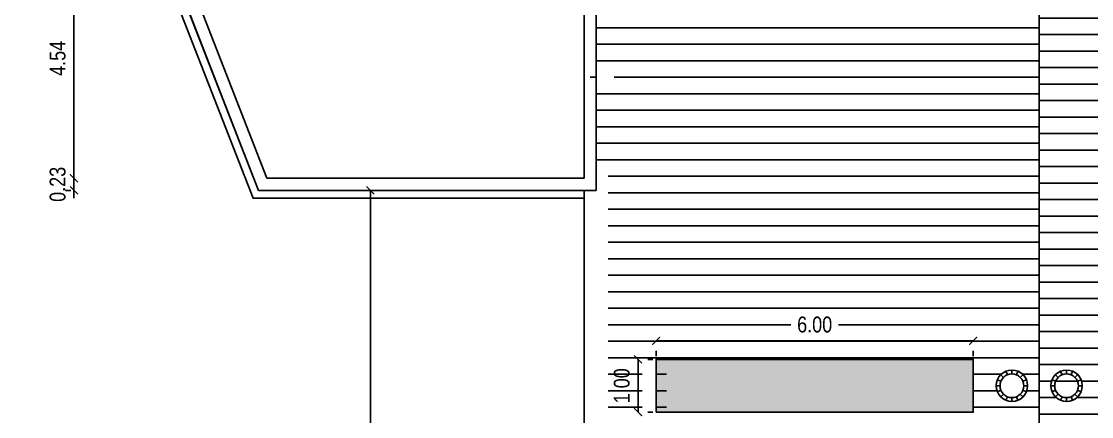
# Model space of a CAD drawing. Header units: metres. Extents: x 1422408 to 2267285, y 4015 to 80428.
# Drawn here: x 2267161.7 to 2267181.95, y 4047.95 to 4055.43 of the extents above; entities that cross this region are included whole.
import ezdxf

# ---------------------------------------------------------------- set-up
doc = ezdxf.new("R2010")
doc.units = ezdxf.units.M
doc.header["$LTSCALE"] = 3.5
doc.header["$MEASUREMENT"] = 0
doc.linetypes.add('DASHDOTX2', pattern=[2, 1, -0.5, 0, -0.5])
doc.linetypes.add('DOT2', pattern=[0.125, 0, -0.125])
doc.layers.get('0').update_dxf_attribs({"linetype": 'CONTINUOUS'})
doc.layers.get('DEFPOINTS').update_dxf_attribs({"linetype": 'CONTINUOUS'})
for name, color, linetype in [('BLK_1_FLR_2_ROOF_AREA', 54, 'CONTINUOUS'), ('CLINE', 250, 'DASHDOTX2'), ('GD', 12, 'CONTINUOUS'), ('HATCH', 15, 'CONTINUOUS'), ('ID', 3, 'CONTINUOUS'), ('RCCFOUNDATION', 250, 'CONTINUOUS'), ('TURBOVENT', 16, 'CONTINUOUS'), ('WALL', 125, 'CONTINUOUS')]:
    doc.layers.add(name, color=color, linetype=linetype)
doc.styles.add('ID', font='GOTHIC.TTF', dxfattribs={"width": 0.85})
doc.dimstyles.new('1-100-ID', dxfattribs={"dimtxt": 0.3, "dimasz": 0.15, "dimexe": 0.1, "dimexo": 0.06, "dimgap": 0.15, "dimtad": 1, "dimzin": 3, "dimdsep": 46, "dimtxsty": 'ID', "dimblk": 'ARCHTICK', "dimcen": 0, "dimclrd": 252, "dimclre": 252, "dimclrt": 3, "dimadec": 0, "dimazin": 0, "dimtfac": 1, "dimtix": 1, "dimtmove": 2, "dimatfit": 3, "dimldrblk": 'OPEN90', "dimfxl": 0, "dimtolj": 1, "dimtzin": 0, "dimarcsym": 0})

# ---------------------------------------------------------------- blocks, each defined once
blk = doc.blocks.new('_ArchTick')
at = {"color": 0, "linetype": 'ByBlock', "const_width": 0.15}
blk.add_lwpolyline([(-0.5, -0.5), (0.5, 0.5)], dxfattribs=at)
blk = doc.blocks.new('*D284')
at = {"layer": 'DEFPOINTS', "color": 0, "ltscale": 400, "transparency": 16777216}
for p in [(2267168.299, 4052.231), (2267172.573, 4052.231), (2267178.487, 4036.756)]:
    blk.add_point(p, dxfattribs=at)
at = {"layer": 'ID', "color": 252, "linetype": 'DOT2', "lineweight": -2, "ltscale": 400, "transparency": 16777216}
for p, q in [((2267172.513, 4052.231), (2267168.199, 4052.231)), ((2267178.427, 4036.756), (2267168.199, 4036.756))]:
    blk.add_line(p, q, dxfattribs=at)
at = {"layer": 'ID', "color": 252, "lineweight": -2, "ltscale": 400, "transparency": 16777216}
blk.add_line((2267168.299, 4036.756), (2267168.299, 4052.231), dxfattribs=at)
at = {"layer": 'ID', "color": 252, "lineweight": -2, "ltscale": 400, "transparency": 16777216, "xscale": 0.15, "yscale": 0.15, "zscale": 0.15}
for p, rotation in [((2267168.299, 4052.231), 90), ((2267168.299, 4036.756), 270)]:
    blk.add_blockref('_ArchTick', p, dxfattribs=dict(at, rotation=rotation))
at = {"layer": 'ID', "color": 3, "ltscale": 400, "transparency": 16777216, "insert": (2267167.991, 4044.494), "char_height": 0.3, "attachment_point": 5, "rotation": 90, "style": 'ID'}
blk.add_mtext('\\A1;15.48', dxfattribs=at)
blk = doc.blocks.new('_Open90')
at = {"color": 0, "linetype": 'ByBlock', "lineweight": -2}
for p, q in [((0, 0), (-1, 0)), ((-0.5, 0.5), (0, 0)), ((0, 0), (-0.5, -0.5))]:
    blk.add_line(p, q, dxfattribs=at)
blk = doc.blocks.new('*D285')
at = {"layer": 'DEFPOINTS', "color": 0, "ltscale": 400, "transparency": 16777216}
for p in [(2267162.69, 4052.461), (2267172.343, 4052.461), (2267172.343, 4052.231)]:
    blk.add_point(p, dxfattribs=at)
at = {"layer": 'ID', "color": 252, "lineweight": -2, "ltscale": 400, "transparency": 16777216}
for p, q in [((2267162.69, 4052.461), (2267162.69, 4052.611)), ((2267162.69, 4052.231), (2267162.69, 4052.461)), ((2267162.69, 4052.231), (2267162.69, 4052.081))]:
    blk.add_line(p, q, dxfattribs=at)
at = {"layer": 'ID', "color": 252, "linetype": 'DOT2', "lineweight": -2, "ltscale": 400, "transparency": 16777216}
for p, q in [((2267172.283, 4052.461), (2267162.59, 4052.461)), ((2267172.283, 4052.231), (2267162.59, 4052.231))]:
    blk.add_line(p, q, dxfattribs=at)
at = {"layer": 'ID', "color": 252, "lineweight": -2, "ltscale": 400, "transparency": 16777216, "xscale": 0.15, "yscale": 0.15, "zscale": 0.15}
for p, rotation in [((2267162.69, 4052.461), 270), ((2267162.69, 4052.231), 90)]:
    blk.add_blockref('_ArchTick', p, dxfattribs=dict(at, rotation=rotation))
at = {"layer": 'ID', "color": 3, "ltscale": 400, "transparency": 16777216, "insert": (2267162.382, 4052.346), "char_height": 0.3, "attachment_point": 5, "rotation": 90, "style": 'ID'}
blk.add_mtext('\\A1;0.23', dxfattribs=at)
blk = doc.blocks.new('*D286')
at = {"layer": 'DEFPOINTS', "color": 0, "ltscale": 400, "transparency": 16777216}
for p in [(2267162.69, 4057.003), (2267164.573, 4057.003), (2267172.343, 4052.461)]:
    blk.add_point(p, dxfattribs=at)
at = {"layer": 'ID', "color": 252, "linetype": 'DOT2', "lineweight": -2, "ltscale": 400, "transparency": 16777216}
for p, q in [((2267164.513, 4057.003), (2267162.59, 4057.003)), ((2267172.283, 4052.461), (2267162.59, 4052.461))]:
    blk.add_line(p, q, dxfattribs=at)
at = {"layer": 'ID', "color": 252, "lineweight": -2, "ltscale": 400, "transparency": 16777216}
blk.add_line((2267162.69, 4052.461), (2267162.69, 4057.003), dxfattribs=at)
at = {"layer": 'ID', "color": 252, "lineweight": -2, "ltscale": 400, "transparency": 16777216, "xscale": 0.15, "yscale": 0.15, "zscale": 0.15}
for p, rotation in [((2267162.69, 4057.003), 90), ((2267162.69, 4052.461), 270)]:
    blk.add_blockref('_ArchTick', p, dxfattribs=dict(at, rotation=rotation))
at = {"layer": 'ID', "color": 3, "ltscale": 400, "transparency": 16777216, "insert": (2267162.382, 4054.732), "char_height": 0.3, "attachment_point": 5, "rotation": 90, "style": 'ID'}
blk.add_mtext('\\A1;4.54', dxfattribs=at)
blk = doc.blocks.new('TB1')
at = {"layer": 'CLINE', "color": 233}
for p, q in [((-159, 159), (-210, 210)), ((0, 225), (0, 298)), ((159, 159), (210, 210)), ((-225, 0), (-298, 0)), ((225, 0), (298, 0)), ((-159, -159), (-210, -210)), ((159, -159), (210, -210)), ((0, -225), (0, -298))]:
    blk.add_line(p, q, dxfattribs=at)
at = {"layer": 'CLINE', "color": 250}
for p, q in [((-86, 208), (-114, 275)), ((86, 208), (114, 275)), ((-208, 86), (-275, 114)), ((208, 86), (275, 114)), ((-208, -86), (-275, -114)), ((208, -86), (275, -114)), ((-86, -208), (-114, -275)), ((86, -208), (114, -275))]:
    blk.add_line(p, q, dxfattribs=at)
at = {"layer": 'CLINE', "color": 233, "linetype": 'ByBlock', "ltscale": 0.25}
blk.add_circle((0, 0), 298, dxfattribs=at)
at = {"layer": 'WALL', "color": 252}
blk.add_circle((0, 0), 225, dxfattribs=at)
blk = doc.blocks.new('*D271')
at = {"layer": 'DEFPOINTS', "color": 0, "transparency": 16777216}
for p in [(2267173.708, 4049.031), (2267173.365, 4048.031), (2267173.708, 4048.031)]:
    blk.add_point(p, dxfattribs=at)
at = {"layer": 'GD', "color": 252, "linetype": 'DOT2', "lineweight": -2, "transparency": 16777216}
for p, q in [((2267173.648, 4049.031), (2267173.265, 4049.031)), ((2267173.648, 4048.031), (2267173.265, 4048.031))]:
    blk.add_line(p, q, dxfattribs=at)
at = {"layer": 'GD', "color": 252, "lineweight": -2, "transparency": 16777216}
blk.add_line((2267173.365, 4049.031), (2267173.365, 4048.031), dxfattribs=at)
at = {"layer": 'GD', "color": 252, "lineweight": -2, "transparency": 16777216, "xscale": 0.15, "yscale": 0.15, "zscale": 0.15}
for p, rotation in [((2267173.365, 4049.031), 90), ((2267173.365, 4048.031), 270)]:
    blk.add_blockref('_ArchTick', p, dxfattribs=dict(at, rotation=rotation))
at = {"layer": 'GD', "color": 3, "transparency": 16777216, "insert": (2267173.058, 4048.531), "char_height": 0.3, "attachment_point": 5, "rotation": 90, "style": 'ID'}
blk.add_mtext('\\A1;1.00', dxfattribs=at)
blk = doc.blocks.new('*D272')
at = {"layer": 'DEFPOINTS', "color": 0, "ltscale": 400, "transparency": 16777216}
for p in [(2267179.708, 4049.382), (2267173.708, 4049.031), (2267179.708, 4049.031)]:
    blk.add_point(p, dxfattribs=at)
at = {"layer": 'ID', "color": 252, "linetype": 'DOT2', "lineweight": -2, "ltscale": 400, "transparency": 16777216}
for p, q in [((2267173.708, 4049.091), (2267173.708, 4049.482)), ((2267179.708, 4049.091), (2267179.708, 4049.482))]:
    blk.add_line(p, q, dxfattribs=at)
at = {"layer": 'ID', "color": 252, "lineweight": -2, "ltscale": 400, "transparency": 16777216}
blk.add_line((2267173.708, 4049.382), (2267179.708, 4049.382), dxfattribs=at)
at = {"layer": 'ID', "color": 252, "lineweight": -2, "ltscale": 400, "transparency": 16777216, "xscale": 0.15, "yscale": 0.15, "zscale": 0.15, "rotation": 180}
blk.add_blockref('_ArchTick', (2267173.708, 4049.382), dxfattribs=at)
at = {"layer": 'ID', "color": 252, "lineweight": -2, "ltscale": 400, "transparency": 16777216, "xscale": 0.15, "yscale": 0.15, "zscale": 0.15}
blk.add_blockref('_ArchTick', (2267179.708, 4049.382), dxfattribs=at)
at = {"layer": 'ID', "color": 3, "ltscale": 400, "transparency": 16777216, "insert": (2267176.708, 4049.689), "char_height": 0.3, "attachment_point": 5, "style": 'ID'}
blk.add_mtext('\\A1;6.00', dxfattribs=at)
blk = doc.blocks.new('*D171')
at = {"layer": 'DEFPOINTS', "color": 0, "ltscale": 400, "transparency": 16777216}
for p in [(2267162.69, 4068.156), (2267161.322, 4052.231), (2267162.69, 4052.231)]:
    blk.add_point(p, dxfattribs=at)
at = {"layer": 'ID', "color": 252, "linetype": 'DOT2', "lineweight": -2, "ltscale": 400, "transparency": 16777216}
for p, q in [((2267162.63, 4068.156), (2267161.222, 4068.156)), ((2267162.63, 4052.231), (2267161.222, 4052.231))]:
    blk.add_line(p, q, dxfattribs=at)
at = {"layer": 'ID', "color": 252, "lineweight": -2, "ltscale": 400, "transparency": 16777216}
blk.add_line((2267161.322, 4068.156), (2267161.322, 4052.231), dxfattribs=at)
at = {"layer": 'ID', "color": 252, "lineweight": -2, "ltscale": 400, "transparency": 16777216, "xscale": 0.15, "yscale": 0.15, "zscale": 0.15}
for p, rotation in [((2267161.322, 4068.156), 90), ((2267161.322, 4052.231), 270)]:
    blk.add_blockref('_ArchTick', p, dxfattribs=dict(at, rotation=rotation))
at = {"layer": 'ID', "color": 3, "ltscale": 400, "transparency": 16777216, "insert": (2267161.014, 4060.194), "char_height": 0.3, "attachment_point": 5, "rotation": 90, "style": 'ID'}
blk.add_mtext('\\A1;15.93', dxfattribs=at)

msp = doc.modelspace()

# ---------------------------------------------------------------- hatches: boundary and pattern name
at = {"layer": 'HATCH', "ltscale": 25}
h = msp.add_hatch(dxfattribs=at)
h.set_pattern_fill('ANSI31', color=250, scale=2.5, angle=135, style=0)
h.set_pattern_definition([(180, (2265990.9992, 3969.55805), (-1e-16, -0.3125), [])])
h.paths.add_polyline_path([(2267188.20792, 4056.88112), (2267188.20792, 4055.88112), (2267182.20792, 4055.88112), (2267182.20792, 4056.88112)], flags=16)
h.paths.add_polyline_path([(2267182.20792, 4063.48212), (2267182.20792, 4064.48212), (2267188.20792, 4064.48212), (2267188.20792, 4063.48212)], flags=16)
edge = h.paths.add_edge_path(flags=16)
edge.add_arc((2267181.47521, 4056.38112), 0.29766, 0, 360)
edge = h.paths.add_edge_path(flags=16)
edge.add_arc((2267181.47521, 4056.38112), 0.225, 0, 360)
edge = h.paths.add_edge_path(flags=16)
edge.add_arc((2267181.47521, 4063.98212), 0.29766, 0, 360)
edge = h.paths.add_edge_path(flags=16)
edge.add_arc((2267181.47521, 4063.98212), 0.225, 0, 360)
h.paths.add_polyline_path([(2267188.20792, 4049.03112), (2267188.20792, 4048.03112), (2267182.20792, 4048.03112), (2267182.20792, 4049.03112)], flags=16)
edge = h.paths.add_edge_path(flags=16)
edge.add_arc((2267181.47521, 4048.53112), 0.29766, 0, 360)
edge = h.paths.add_edge_path(flags=16)
edge.add_arc((2267181.47521, 4048.53112), 0.225, 0, 360)
h.paths.add_polyline_path([(2267188.20792, 4041.43012), (2267188.20792, 4040.43012), (2267182.20792, 4040.43012), (2267182.20792, 4041.43012)], flags=16)
edge = h.paths.add_edge_path(flags=16)
edge.add_arc((2267181.47521, 4040.93012), 0.29766, 0, 360)
edge = h.paths.add_edge_path(flags=16)
edge.add_arc((2267181.47521, 4040.93012), 0.225, 0, 360)
h.paths.add_polyline_path([(2267188.99965, 4054.50408), (2267189.11292, 4054.50408), (2267189.11292, 4054.19402), (2267188.99965, 4054.19402)], flags=16)
h.paths.add_polyline_path([(2267188.01037, 4040.49256), (2267188.01037, 4041.36769), (2267188.47546, 4041.36769), (2267188.47546, 4040.49256)], flags=16)
h.paths.add_polyline_path([(2267184.7571, 4042.32094), (2267185.65875, 4042.32094), (2267185.65875, 4041.85585), (2267184.7571, 4041.85585)], flags=16)
h.paths.add_polyline_path([(2267188.01037, 4048.09356), (2267188.01037, 4048.96869), (2267188.47546, 4048.96869), (2267188.47546, 4048.09356)], flags=16)
h.paths.add_polyline_path([(2267184.7571, 4049.92194), (2267185.65875, 4049.92194), (2267185.65875, 4049.45685), (2267184.7571, 4049.45685)], flags=16)
h.paths.add_polyline_path([(2267188.01037, 4055.94356), (2267188.01037, 4056.81869), (2267188.47546, 4056.81869), (2267188.47546, 4055.94356)], flags=16)
h.paths.add_polyline_path([(2267184.7571, 4057.77194), (2267185.65875, 4057.77194), (2267185.65875, 4057.30685), (2267184.7571, 4057.30685)], flags=16)
h.paths.add_polyline_path([(2267188.01037, 4063.54456), (2267188.01037, 4064.41969), (2267188.47546, 4064.41969), (2267188.47546, 4063.54456)], flags=16)
h.paths.add_polyline_path([(2267184.7571, 4065.37294), (2267185.65875, 4065.37294), (2267185.65875, 4064.90785), (2267184.7571, 4064.90785)], flags=16)
h.paths.add_polyline_path([(2267189.11292, 4036.75612), (2267189.11292, 4056.71112), (2267189.34292, 4056.71112), (2267189.34292, 4068.15612), (2267180.95792, 4068.15612), (2267180.95792, 4036.75612)])
h = msp.add_hatch(dxfattribs=at)
h.set_pattern_fill('ANSI31', color=250, scale=2.5, angle=135)
h.set_pattern_definition([(180, (0, 0), (-1e-16, -0.3125), [])])
h.paths.add_polyline_path([(2267172.57292, 4060.02987), (2267180.95792, 4060.02987), (2267180.95792, 4036.75612), (2267172.80292, 4036.75612), (2267172.80292, 4049.52112), (2267172.80292, 4052.68112), (2267172.57292, 4052.68112)])
h.paths.add_polyline_path([(2267173.70792, 4056.88112), (2267173.70792, 4055.88112), (2267179.70792, 4055.88112), (2267179.70792, 4056.88112)], flags=16)
edge = h.paths.add_edge_path(flags=16)
edge.add_arc((2267180.44064, 4056.38112), 0.29766, 180, 360)
edge.add_arc((2267180.44064, 4056.38112), 0.29766, 0, 180)
edge = h.paths.add_edge_path(flags=0)
edge.add_arc((2267180.44064, 4056.38112), 0.225, 180, 360)
edge.add_arc((2267180.44064, 4056.38112), 0.225, 0, 180)
h.paths.add_polyline_path([(2267173.70792, 4049.03112), (2267173.70792, 4048.03112), (2267179.70792, 4048.03112), (2267179.70792, 4049.03112)], flags=16)
edge = h.paths.add_edge_path(flags=16)
edge.add_arc((2267180.44064, 4048.53112), 0.29766, 180, 360)
edge.add_arc((2267180.44064, 4048.53112), 0.29766, 0, 180)
edge = h.paths.add_edge_path(flags=0)
edge.add_arc((2267180.44064, 4048.53112), 0.225, 180, 360)
edge.add_arc((2267180.44064, 4048.53112), 0.225, 0, 180)
h.paths.add_polyline_path([(2267173.70792, 4041.43012), (2267173.70792, 4040.43012), (2267179.70792, 4040.43012), (2267179.70792, 4041.43012)], flags=16)
edge = h.paths.add_edge_path(flags=16)
edge.add_arc((2267180.44064, 4040.93012), 0.29766, 180, 360)
edge.add_arc((2267180.44064, 4040.93012), 0.29766, 0, 180)
edge = h.paths.add_edge_path(flags=0)
edge.add_arc((2267180.44064, 4040.93012), 0.225, 180, 360)
edge.add_arc((2267180.44064, 4040.93012), 0.225, 0, 180)
h.paths.add_polyline_path([(2267172.91619, 4054.50408), (2267172.45965, 4054.50408), (2267172.45965, 4054.19402), (2267172.91619, 4054.19402)])
h.paths.add_polyline_path([(2267173.90548, 4040.49256), (2267173.90548, 4041.36769), (2267173.44038, 4041.36769), (2267173.44038, 4040.49256)], flags=16)
h.paths.add_polyline_path([(2267177.15875, 4042.32094), (2267176.2571, 4042.32094), (2267176.2571, 4041.85585), (2267177.15875, 4041.85585)], flags=16)
h.paths.add_polyline_path([(2267173.90548, 4048.09356), (2267173.90548, 4048.96869), (2267173.44038, 4048.96869), (2267173.44038, 4048.09356)], flags=16)
h.paths.add_polyline_path([(2267177.15875, 4049.92194), (2267176.2571, 4049.92194), (2267176.2571, 4049.45685), (2267177.15875, 4049.45685)], flags=16)
h.paths.add_polyline_path([(2267173.90548, 4055.94356), (2267173.90548, 4056.81869), (2267173.44038, 4056.81869), (2267173.44038, 4055.94356)], flags=16)
h.paths.add_polyline_path([(2267177.15875, 4057.77194), (2267176.2571, 4057.77194), (2267176.2571, 4057.30685), (2267177.15875, 4057.30685)], flags=16)
at = {"layer": 'WALL', "ltscale": 400}
h = msp.add_hatch(dxfattribs=at)
h.set_pattern_fill('DOTS', color=1, scale=0.9, style=0)
h.set_pattern_definition([(0, (2265990.9992, 3954.10705), (0.028125, 0.05625), [0, -0.05625])])
h.paths.add_polyline_path([(2267179.70792, 4049.03112), (2267173.70792, 4049.03112), (2267173.70792, 4048.03112), (2267179.70792, 4048.03112)])

# ---------------------------------------------------------------- linework, layer by layer
at = {"layer": 'BLK_1_FLR_2_ROOF_AREA'}
msp.add_lwpolyline([(2267172.34292, 4036.75644), (2267198.36356, 4036.75644), (2267198.36356, 4044.83112), (2267194.5414, 4054.71144), (2267189.34292, 4054.71144), (2267189.34859, 4068.15644), (2267164.34292, 4068.15644), (2267164.34292, 4056.95973), (2267166.18373, 4052.23144), (2267172.34292, 4052.23144)], close=True, dxfattribs=at)
at = {"layer": 'RCCFOUNDATION'}
msp.add_lwpolyline([(2267173.70792, 4048.03112), (2267179.70792, 4048.03112), (2267179.70792, 4049.03112), (2267173.70792, 4049.03112)], close=True, dxfattribs=at)
at = {"layer": 'WALL', "color": 251, "ltscale": 400}
for p, q in [((2267172.57292, 4068.15612), (2267172.57292, 4052.23112)), ((2267172.34292, 4067.92612), (2267172.34292, 4052.46112)), ((2267164.57292, 4057.0026), (2267166.341, 4052.46112)), ((2267164.34292, 4056.95941), (2267166.18373, 4052.23112)), ((2267166.341, 4052.46112), (2267172.34292, 4052.46112)), ((2267166.18373, 4052.23112), (2267172.34292, 4052.23112)), ((2267166.18373, 4052.23112), (2267172.57292, 4052.23112))]:
    msp.add_line(p, q, dxfattribs=at)
at = {"layer": 'WALL', "ltscale": 400}
for p, q in [((2267180.95792, 4068.15612), (2267180.95792, 4036.75612)), ((2267172.34292, 4052.23112), (2267172.34292, 4036.75612))]:
    msp.add_line(p, q, dxfattribs=at)
at = {"layer": 'WALL', "color": 251, "ltscale": 400}
msp.add_lwpolyline([(2267164.34292, 4056.95941), (2267164.20314, 4056.90499), (2267166.08116, 4052.08112), (2267172.34292, 4052.08112)], dxfattribs=at)

# ---------------------------------------------------------------- block references
at = {"layer": 'TURBOVENT', "yscale": 0.001, "zscale": 0.001}
for p, xscale, rotation in [((2267180.44064, 4048.53112), -0.001, 270), ((2267181.47521, 4048.53112), 0.001, 90)]:
    msp.add_blockref('TB1', p, dxfattribs=dict(at, xscale=xscale, rotation=rotation))

# ---------------------------------------------------------------- dimensions: what is measured, and where the dimension line sits
at = {"layer": 'GD'}
dim = msp.add_linear_dim(base=(2267173.36538, 4048.03112), p1=(2267173.70792, 4049.03112), p2=(2267173.70792, 4048.03112), angle=90, dimstyle='1-100-ID', dxfattribs=at)
dim.commit()
dim.dimension.update_dxf_attribs({"geometry": '*D271', "text_midpoint": (2267173.05784, 4048.53112)})
at = {"layer": 'ID', "ltscale": 400}
for base, p1, p2, angle, picture, middle in [((2267161.3218762041, 4052.2311231764), (2267162.6895465981, 4068.1561231764), (2267162.6895465981, 4052.2311231764), 90, '*D171', (2267161.0143303159, 4060.1936231757)), ((2267162.68955, 4057.0026), (2267172.34292, 4052.46112), (2267164.57292, 4057.0026), 270, '*D286', (2267162.382, 4054.73186)), ((2267162.68955, 4052.46112), (2267172.34292, 4052.23112), (2267172.34292, 4052.46112), 270, '*D285', (2267162.382, 4052.34612)), ((2267168.2985794139, 4052.2311231764), (2267178.4868363901, 4036.7561231764), (2267172.5729215639, 4052.2311231764), 270, '*D284', (2267167.9910335261, 4044.4936231757))]:
    dim = msp.add_linear_dim(base=base, p1=p1, p2=p2, angle=angle, dimstyle='1-100-ID', dxfattribs=at)
    dim.commit()
    dim.dimension.update_dxf_attribs({"geometry": picture, "text_midpoint": middle})
dim = msp.add_linear_dim(base=(2267179.70792, 4049.38185), p1=(2267173.70792, 4049.03112), p2=(2267179.70792, 4049.03112), dimstyle='1-100-ID', dxfattribs=at)
dim.commit()
dim.dimension.update_dxf_attribs({"geometry": '*D272', "text_midpoint": (2267176.70792, 4049.68939)})

doc.saveas('drawing.dxf')
